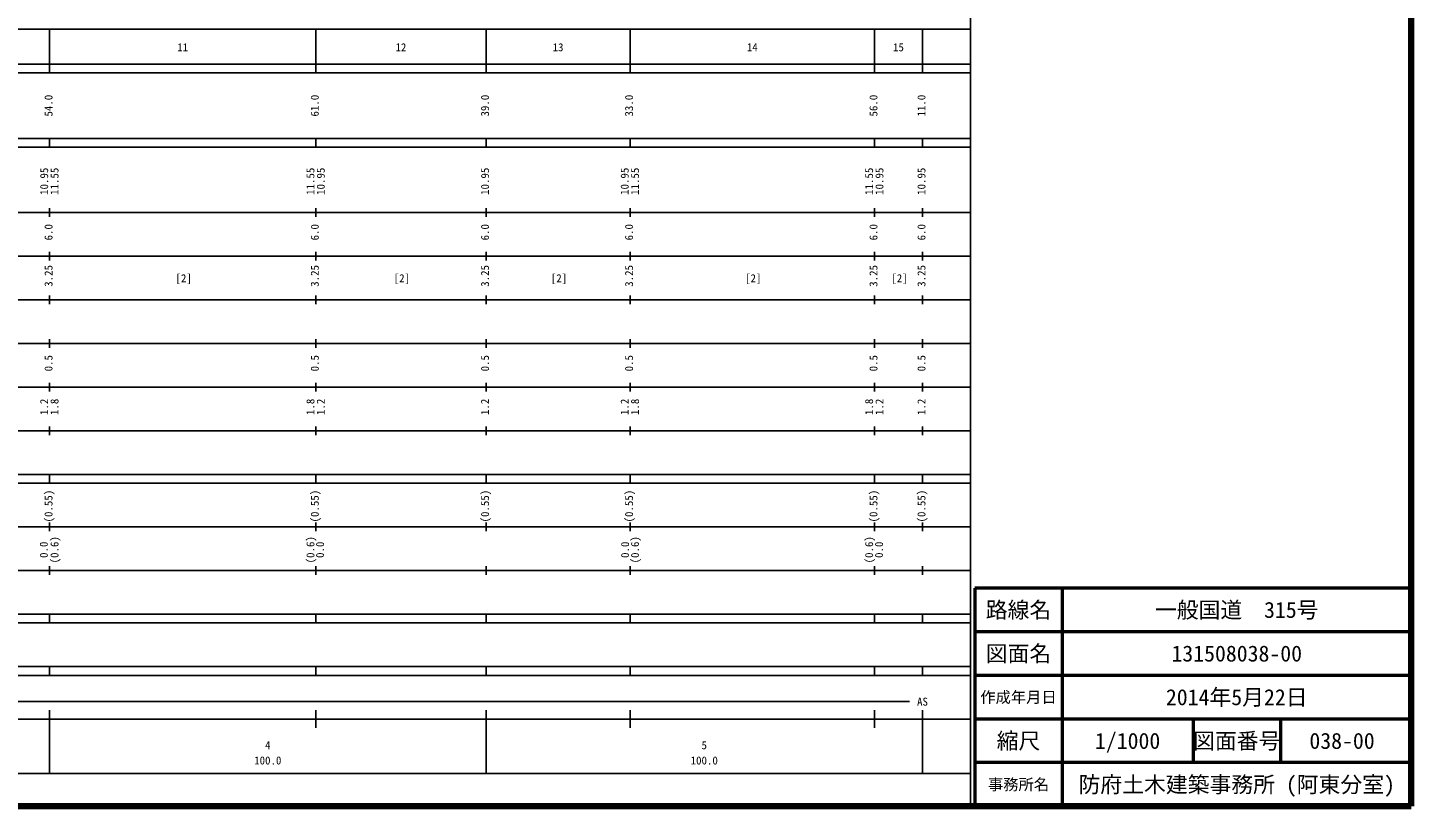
# Model space of a CAD drawing. Units: millimetres on the paper, enlarged 1000 times. Extents: x 40000 to 680000, y 20000 to 380000.
# Drawn here: x 362987 to 680000, y 20000 to 198357 of the extents above; entities that cross this region are included whole.
import ezdxf
from ezdxf.enums import TextEntityAlignment as Align

# ---------------------------------------------------------------- set-up
doc = ezdxf.new("R2010")
doc.units = ezdxf.units.MM
doc.header["$LTSCALE"] = 1000
for name, color, linetype, lineweight in [('M-TTL', 2, 'Continuous', 140), ('M-TTL-BAND', 7, 'Continuous', 25), ('M-TTL-FRAM', 2, 'Continuous', 50), ('M-TTL-LINE', 7, 'Continuous', 50)]:
    doc.layers.add(name, color=color, linetype=linetype, lineweight=lineweight)
doc.layers.add('M-TTL-TXT', color=7, linetype='Continuous')
doc.styles.add('ＭＳ ゴシック', font='')
doc.styles.get('ＭＳ ゴシック').set_extended_font_data('MS Gothic')

msp = doc.modelspace()

# ---------------------------------------------------------------- linework, layer by layer
at = {"layer": 'M-TTL'}
for p, q in [((680000, 20000), (680000, 380000)), ((40000, 20000), (680000, 20000))]:
    msp.add_line(p, q, dxfattribs=at)
at = {"layer": 'M-TTL-BAND'}
for p, q in [((579000, 20000), (579000, 370000)), ((68000, 198000), (579000, 198000)), ((368000, 188000), (368000, 198000)), ((429000, 188000), (429000, 198000)), ((468000, 188000), (468000, 198000)), ((501000, 188000), (501000, 198000)), ((557000, 188000), (557000, 198000)), ((568000, 188000), (568000, 198000)), ((40000, 190000), (579000, 190000)), ((40000, 188000), (579000, 188000)), ((40000, 173000), (579000, 173000)), ((368000, 171000), (368000, 173000)), ((429000, 171000), (429000, 173000)), ((468000, 171000), (468000, 173000)), ((501000, 171000), (501000, 173000)), ((557000, 171000), (557000, 173000)), ((568000, 171000), (568000, 173000)), ((40000, 171000), (579000, 171000)), ((40000, 156000), (579000, 156000)), ((368000, 155000), (368000, 157000)), ((429000, 155000), (429000, 157000)), ((468000, 155000), (468000, 157000)), ((501000, 155000), (501000, 157000)), ((557000, 155000), (557000, 157000)), ((568000, 155000), (568000, 157000)), ((46000, 146000), (579000, 146000)), ((368000, 145000), (368000, 147000)), ((429000, 145000), (429000, 147000)), ((468000, 145000), (468000, 147000)), ((501000, 145000), (501000, 147000)), ((557000, 145000), (557000, 147000)), ((568000, 145000), (568000, 147000)), ((368000, 135000), (368000, 137000)), ((429000, 135000), (429000, 137000)), ((468000, 135000), (468000, 137000)), ((501000, 135000), (501000, 137000)), ((557000, 135000), (557000, 137000)), ((568000, 135000), (568000, 137000)), ((52000, 136000), (579000, 136000)), ((368000, 125000), (368000, 127000)), ((429000, 125000), (429000, 127000)), ((468000, 125000), (468000, 127000)), ((501000, 125000), (501000, 127000)), ((557000, 125000), (557000, 127000)), ((568000, 125000), (568000, 127000)), ((46000, 126000), (579000, 126000)), ((52000, 116000), (579000, 116000)), ((368000, 115000), (368000, 117000)), ((429000, 115000), (429000, 117000)), ((468000, 115000), (468000, 117000)), ((501000, 115000), (501000, 117000)), ((557000, 115000), (557000, 117000)), ((568000, 115000), (568000, 117000)), ((46000, 106000), (579000, 106000)), ((368000, 105000), (368000, 107000)), ((429000, 105000), (429000, 107000)), ((468000, 105000), (468000, 107000)), ((501000, 105000), (501000, 107000)), ((557000, 105000), (557000, 107000)), ((568000, 105000), (568000, 107000)), ((40000, 96000), (579000, 96000)), ((368000, 94000), (368000, 96000)), ((429000, 94000), (429000, 96000)), ((468000, 94000), (468000, 96000)), ((501000, 94000), (501000, 96000)), ((557000, 94000), (557000, 96000)), ((568000, 94000), (568000, 96000)), ((40000, 94000), (579000, 94000)), ((49000, 84000), (579000, 84000)), ((368000, 83000), (368000, 85000)), ((429000, 83000), (429000, 85000)), ((468000, 83000), (468000, 85000)), ((501000, 83000), (501000, 85000)), ((557000, 83000), (557000, 85000)), ((568000, 83000), (568000, 85000)), ((40000, 74000), (579000, 74000)), ((368000, 73000), (368000, 75000)), ((429000, 73000), (429000, 75000)), ((468000, 73000), (468000, 75000)), ((501000, 73000), (501000, 75000)), ((557000, 73000), (557000, 75000)), ((568000, 73000), (568000, 75000)), ((40000, 64000), (579000, 64000)), ((368000, 62000), (368000, 64000)), ((429000, 62000), (429000, 64000)), ((468000, 62000), (468000, 64000)), ((501000, 62000), (501000, 64000)), ((557000, 62000), (557000, 64000)), ((568000, 62000), (568000, 64000)), ((40000, 62000), (579000, 62000)), ((40000, 52000), (579000, 52000)), ((368000, 50000), (368000, 52000)), ((429000, 50000), (429000, 52000)), ((468000, 50000), (468000, 52000)), ((501000, 50000), (501000, 52000)), ((557000, 50000), (557000, 52000)), ((568000, 50000), (568000, 52000)), ((40000, 50000), (579000, 50000)), ((71000, 44000), (565000, 44000)), ((368000, 27500), (368000, 42000)), ((429000, 38000), (429000, 42000)), ((468000, 27500), (468000, 42000)), ((501000, 38000), (501000, 42000)), ((557000, 38000), (557000, 42000)), ((568000, 27500), (568000, 42000)), ((40000, 40000), (579000, 40000)), ((68000, 27500), (579000, 27500))]:
    msp.add_line(p, q, dxfattribs=at)
at = {"layer": 'M-TTL-FRAM'}
for p, q in [((680000, 70000), (580000, 70000)), ((580000, 70000), (580000, 20000))]:
    msp.add_line(p, q, dxfattribs=at)
at = {"layer": 'M-TTL-LINE'}
for p, q in [((600000, 70000), (600000, 20000)), ((680000, 60000), (580000, 60000)), ((680000, 50000), (580000, 50000)), ((680000, 40000), (580000, 40000)), ((630000, 40000), (630000, 30000)), ((650000, 40000), (650000, 30000)), ((680000, 30000), (580000, 30000))]:
    msp.add_line(p, q, dxfattribs=at)

# ---------------------------------------------------------------- texts
at = {"layer": 'M-TTL-BAND', "style": 'ＭＳ ゴシック'}
for s, p in [('11', (398500, 192405)), ('12', (448500, 192405)), ('13', (484500, 192405)), ('14', (529000, 192405)), ('15', (562500, 192405)), ('[2]', (398727, 139500)), ('[2]', (448727, 139500)), ('[2]', (484727, 139500)), ('[2]', (529227, 139500)), ('[2]', (562727, 139500)), ('AS', (568000, 42500)), ('4', (418000, 32523)), ('5', (518000, 32523)), ('100.0', (418000, 29033)), ('100.0', (518000, 29033))]:
    msp.add_text(s, height=1833, dxfattribs=at).set_placement(p, align=Align.BOTTOM_CENTER)
for s, p in [('54.0', (369227, 180500)), ('61.0', (430227, 180500)), ('39.0', (469227, 180500)), ('33.0', (502227, 180500)), ('56.0', (558227, 180500)), ('11.0', (569227, 180500)), ('10.95', (368227, 163174)), ('11.55', (370597, 163174)), ('11.55', (429227, 163174)), ('10.95', (431597, 163174)), ('10.95', (469227, 163174)), ('10.95', (501227, 163174)), ('11.55', (503597, 163174)), ('11.55', (557227, 163174)), ('10.95', (559597, 163174)), ('10.95', (569227, 163174)), ('6.0', (369227, 151500)), ('6.0', (430227, 151500)), ('6.0', (469227, 151500)), ('6.0', (502227, 151500)), ('6.0', (558227, 151500)), ('6.0', (569227, 151500)), ('3.25', (369227, 141500)), ('3.25', (430227, 141500)), ('3.25', (469227, 141500)), ('3.25', (502227, 141500)), ('3.25', (558227, 141500)), ('3.25', (569227, 141500)), ('0.5', (369227, 121500)), ('0.5', (430227, 121500)), ('0.5', (469227, 121500)), ('0.5', (502227, 121500)), ('0.5', (558227, 121500)), ('0.5', (569227, 121500)), ('1.2', (368227, 111500)), ('1.8', (370597, 111500)), ('1.8', (429227, 111500)), ('1.2', (431597, 111500)), ('1.2', (469227, 111500)), ('1.2', (501227, 111500)), ('1.8', (503597, 111500)), ('1.8', (557227, 111500)), ('1.2', (559597, 111500)), ('1.2', (569227, 111500)), ('(0.55)', (369227, 88764)), ('(0.55)', (430227, 88764)), ('(0.55)', (469227, 88764)), ('(0.55)', (502227, 88764)), ('(0.55)', (558227, 88764)), ('(0.55)', (569227, 88764)), ('0.0', (368136, 78764)), ('(0.6)', (370597, 78764)), ('(0.6)', (429227, 78764)), ('0.0', (431422, 78764)), ('0.0', (501314, 78764)), ('(0.6)', (503597, 78764)), ('(0.6)', (557227, 78764)), ('0.0', (559501, 78764))]:
    msp.add_text(s, height=1833, rotation=90, dxfattribs=at).set_placement(p, align=Align.BOTTOM_CENTER)
at = {"layer": 'M-TTL-TXT', "style": 'ＭＳ ゴシック'}
for s, height, p in [('路線名', 3666, (590000, 65000)), ('路線名', 3666, (590000, 65000)), ('一般国道\u3000315号', 3666, (640000, 65000)), ('図面名', 3666, (590000, 55000)), ('図面名', 3666, (590000, 55000)), ('131508038-00', 3666, (640000, 55000)), ('作成年月日', 2566, (590000, 45000)), ('作成年月日', 2566, (590000, 45000)), ('2014年5月22日', 3666, (640000, 45000)), ('縮尺', 3666, (590000, 35000)), ('縮尺', 3666, (590000, 35000)), ('1/1000', 3666, (615000, 35000)), ('図面番号', 3666, (640000, 35000)), ('図面番号', 3666, (640000, 35000)), ('038-00', 3666, (664125, 35000)), ('事務所名', 2566, (590000, 25000)), ('事務所名', 2566, (590000, 25000)), ('防府土木建築事務所 (阿東分室)', 3666, (640000, 25000))]:
    msp.add_text(s, height=height, dxfattribs=at).set_placement(p, align=Align.MIDDLE_CENTER)

doc.saveas('drawing.dxf')
